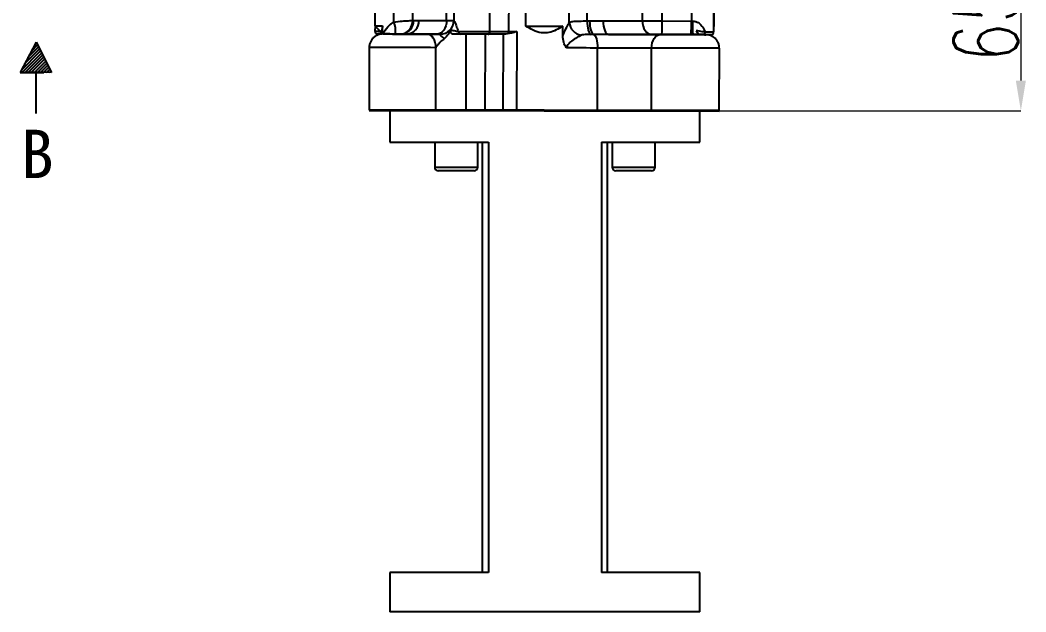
# Model space of a CAD drawing. Header units: millimetres. Extents: x 2312 to 3992, y 755 to 1943.
# Drawn here: x 2749.4 to 3082.8, y 1356.3 to 1552.4 of the extents above; entities that cross this region are included whole.
import ezdxf

# ---------------------------------------------------------------- set-up
doc = ezdxf.new("R2010")
doc.units = ezdxf.units.MM
doc.layers.add('layer 1', color=7, linetype='Continuous')
for name, color, linetype, lineweight in [('文字', 7, 'Continuous', 13), ('标注', 3, 'Continuous', 13), ('粗实线', 7, 'Continuous', 40)]:
    doc.layers.add(name, color=color, linetype=linetype, lineweight=lineweight)
doc.styles.add('SLDTEXTSTYLE1', font='txt.shx', dxfattribs={"width": 0.7, "bigfont": 'gbcbig.shx'})
doc.styles.add('STYLE1', font='txt.shx', dxfattribs={"width": 0.8, "height": 3, "bigfont": 'hzdx.shx'})
doc.dimstyles.new('SLDDIMSTYLE12$0', dxfattribs={"dimtxt": 12, "dimasz": 10, "dimexe": 0, "dimexo": 0.0625, "dimgap": 0.875, "dimtad": 1, "dimdec": 1, "dimlfac": 1.8, "dimrnd": 1e-09, "dimzin": 12, "dimdsep": 46, "dimtxsty": 'SLDTEXTSTYLE1', "dimcen": 0.09, "dimdle": 8.16, "dimclrd": 3, "dimclre": 3, "dimadec": 0, "dimazin": 3, "dimtfac": 1, "dimtdec": 1, "dimtofl": 0, "dimtmove": 0, "dimatfit": 3, "dimfxl": 0, "dimfrac": 2, "dimtolj": 1, "dimlwd": 5, "dimlwe": 5, "dimarcsym": 0})

# ---------------------------------------------------------------- blocks, each defined once
blk = doc.blocks.new('*D31')
at = {"layer": 'Defpoints', "color": 0, "transparency": 16777216}
for p in [(2980.03, 1580.49), (2981.18, 1522.33), (3081.16, 1522.33)]:
    blk.add_point(p, dxfattribs=at)
at = {"layer": '标注', "color": 3, "lineweight": 5, "transparency": 16777216}
blk.add_line((2980.1, 1580.49), (3081.16, 1580.49), dxfattribs=at)
at = {"layer": '标注', "color": 3, "linetype": 'Continuous', "lineweight": 5, "transparency": 16777216}
for p, q in [((3081.16, 1570.49), (3081.16, 1532.33)), ((2981.24, 1522.33), (3081.16, 1522.33))]:
    blk.add_line(p, q, dxfattribs=at)
at = {"layer": '标注', "color": 3, "transparency": 16777216}
for points in [[(3079.5, 1570.49), (3082.83, 1570.49), (3081.16, 1580.49)], [(3079.5, 1532.33), (3082.83, 1532.33), (3081.16, 1522.33)]]:
    blk.add_solid(points, dxfattribs=at)
at = {"layer": '标注', "color": 0, "transparency": 16777216, "insert": (3069.57, 1551.41), "char_height": 10, "attachment_point": 5, "rotation": 90, "style": 'SLDTEXTSTYLE1'}
blk.add_mtext('\\A1;{\\H2.14286x;65}', dxfattribs=at)

msp = doc.modelspace()

# ---------------------------------------------------------------- hatches: boundary and pattern name
at = {"layer": 'layer 1'}
h = msp.add_hatch(dxfattribs=at)
h.set_pattern_fill('ANSI31', color=256, scale=0.225)
h.set_pattern_definition([(45, (-4362.99944, 2744.63805), (-0.50513941, 0.50513941), [])])
h.paths.add_polyline_path([(2754.672, 1545.074), (2749.393, 1535.038), (2754.604, 1535.038), (2759.814, 1534.967)])

# ---------------------------------------------------------------- linework, layer by layer
at = {"color": 7, "linetype": 'Continuous', "lineweight": 25}
for p, q in [((2866.971, 1565.778), (2866.938, 1550.478)), ((2873.291, 1551.717), (2873.321, 1565.764)), ((2879.537, 1552.206), (2879.566, 1565.751)), ((2890.772, 1552.227), (2890.801, 1565.727)), ((2893.199, 1565.722), (2893.17, 1552.222)), ((2905.126, 1548.596), (2905.163, 1565.696)), ((2911.454, 1548.582), (2911.49, 1565.682)), ((2917.048, 1550.371), (2917.08, 1565.67)), ((2931.453, 1551.592), (2931.483, 1565.64)), ((2937.371, 1552.082), (2937.4, 1565.627)), ((2955.684, 1552.088), (2955.713, 1565.588)), ((2962.279, 1552.074), (2962.308, 1565.574)), ((2971.982, 1565.553), (2971.953, 1552.053)), ((2979.324, 1548.438), (2979.361, 1565.537)), ((2979.438, 1550.237), (2979.47, 1565.537)), ((2879.818, 1552.205), (2881.624, 1552.246)), ((2938.21, 1552.08), (2942.658, 1552.116)), ((2962.279, 1552.074), (2971.953, 1552.053)), ((2866.938, 1550.478), (2869.183, 1548.223)), ((2867.047, 1550.368), (2867.043, 1548.678)), ((2869.183, 1548.324), (2869.182, 1547.736)), ((2869.532, 1547.766), (2869.538, 1550.472)), ((2877.539, 1547.755), (2875.982, 1547.736)), ((2877.539, 1547.755), (2877.646, 1547.755)), ((2897.179, 1547.713), (2897.125, 1522.513)), ((2903.543, 1547.699), (2903.489, 1522.499)), ((2909.58, 1522.486), (2909.633, 1547.686)), ((2911.524, 1547.886), (2910.307, 1547.685)), ((2914.056, 1548.577), (2914, 1522.477)), ((2929.321, 1547.17), (2929.328, 1550.344)), ((2944.557, 1547.612), (2939.526, 1547.6)), ((2971.832, 1547.553), (2962.158, 1547.574)), ((2973.472, 1548.974), (2974.287, 1547.549)), ((2975.965, 1547.545), (2974.294, 1547.548)), ((2974.294, 1547.548), (2974.294, 1547.548)), ((2976.405, 1547.544), (2976.405, 1547.544)), ((2977.182, 1547.518), (2977.182, 1547.542)), ((2979.328, 1550.238), (2979.438, 1550.237)), ((2979.328, 1550.128), (2979.438, 1550.237)), ((2865.125, 1543.282), (2865.081, 1522.582)), ((2865.125, 1543.282), (2865.125, 1543.282)), ((2887.167, 1522.534), (2887.212, 1543.234)), ((2940.797, 1522.42), (2940.842, 1543.12)), ((2958.681, 1522.381), (2958.725, 1543.081)), ((2981.176, 1522.333), (2981.22, 1543.033)), ((2981.22, 1543.033), (2981.22, 1543.034)), ((2871.99, 1522.624), (2871.99, 1511.932)), ((2974.752, 1511.932), (2974.752, 1522.624)), ((2871.99, 1511.932), (2904.643, 1511.932)), ((2886.842, 1511.932), (2886.842, 1503.616)), ((2901.098, 1503.616), (2901.098, 1511.932)), ((2902.581, 1511.932), (2902.581, 1369.372)), ((2904.643, 1511.932), (2904.643, 1369.372)), ((2942.099, 1511.932), (2974.752, 1511.932)), ((2942.099, 1511.932), (2942.099, 1369.372)), ((2944.161, 1369.372), (2944.161, 1511.932)), ((2945.645, 1511.932), (2945.645, 1503.616)), ((2959.901, 1503.616), (2959.901, 1511.932)), ((2886.842, 1503.616), (2901.098, 1503.616)), ((2899.91, 1502.428), (2888.03, 1502.428)), ((2945.645, 1503.616), (2959.901, 1503.616)), ((2958.713, 1502.428), (2946.833, 1502.428)), ((2871.99, 1369.372), (2871.99, 1356.304)), ((2904.643, 1369.372), (2871.99, 1369.372)), ((2974.752, 1369.372), (2942.099, 1369.372)), ((2974.752, 1356.304), (2974.752, 1369.372)), ((2974.752, 1356.304), (2871.99, 1356.304))]:
    msp.add_line(p, q, dxfattribs=at)
at = {"color": 7, "linetype": 'Continuous', "lineweight": 25, "flags": 128}
for points in [[(2879.537, 1552.206), (2879.571, 1552.206), (2879.606, 1552.206), (2879.64, 1552.206), (2879.675, 1552.205), (2879.711, 1552.205), (2879.746, 1552.205), (2879.782, 1552.205), (2879.818, 1552.205)], [(2881.624, 1552.246), (2882.512, 1552.245), (2883.476, 1552.242), (2884.516, 1552.24), (2885.629, 1552.238), (2886.814, 1552.235), (2888.067, 1552.233), (2889.388, 1552.23), (2890.772, 1552.227)], [(2890.772, 1552.227), (2890.709, 1551.349), (2890.527, 1550.505), (2890.231, 1549.728), (2889.834, 1549.047), (2889.352, 1548.488), (2888.801, 1548.074), (2888.204, 1547.819), (2887.584, 1547.734)], [(2890.772, 1552.227), (2891.385, 1552.225), (2891.925, 1552.224), (2892.389, 1552.223), (2892.771, 1552.223), (2893.066, 1552.222), (2893.17, 1552.222)], [(2893.173, 1552.222), (2893.172, 1552.222), (2893.171, 1552.222), (2893.17, 1552.222), (2893.17, 1552.222), (2893.171, 1552.222), (2893.171, 1552.222), (2893.172, 1552.222), (2893.173, 1552.222)], [(2937.371, 1552.082), (2937.392, 1551.259), (2937.46, 1550.464), (2937.572, 1549.724), (2937.723, 1549.063), (2937.91, 1548.503), (2938.125, 1548.064), (2938.362, 1547.76), (2938.612, 1547.602)], [(2937.371, 1552.082), (2937.476, 1552.082), (2937.581, 1552.082), (2937.686, 1552.081), (2937.791, 1552.081), (2937.896, 1552.081), (2938.001, 1552.081), (2938.106, 1552.08), (2938.21, 1552.08)], [(2938.21, 1552.08), (2938.233, 1551.258), (2938.305, 1550.463), (2938.424, 1549.722), (2938.584, 1549.061), (2938.782, 1548.501), (2939.01, 1548.062), (2939.261, 1547.758), (2939.526, 1547.6)], [(2942.658, 1552.116), (2942.693, 1551.238), (2942.8, 1550.393), (2942.975, 1549.615), (2943.21, 1548.933), (2943.498, 1548.372), (2943.827, 1547.956), (2944.185, 1547.699), (2944.557, 1547.612)], [(2942.658, 1552.116), (2944.45, 1552.112), (2946.202, 1552.108), (2947.91, 1552.105), (2949.571, 1552.101), (2951.182, 1552.098), (2952.74, 1552.094), (2954.242, 1552.091), (2955.684, 1552.088)], [(2955.684, 1552.088), (2955.744, 1551.21), (2955.923, 1550.365), (2956.216, 1549.587), (2956.611, 1548.904), (2957.092, 1548.343), (2957.642, 1547.926), (2958.239, 1547.669), (2958.86, 1547.581)], [(2955.684, 1552.088), (2956.361, 1552.087), (2957.096, 1552.085), (2957.881, 1552.083), (2958.71, 1552.082), (2959.573, 1552.08), (2960.462, 1552.078), (2961.367, 1552.076), (2962.279, 1552.074)], [(2971.953, 1552.053), (2972, 1552.053), (2972.046, 1552.053), (2972.092, 1552.053), (2972.138, 1552.053), (2972.184, 1552.053), (2972.23, 1552.053), (2972.276, 1552.053), (2972.322, 1552.052)], [(2866.938, 1550.478), (2867.109, 1550.478), (2867.615, 1550.476), (2868.435, 1550.475), (2869.538, 1550.472)], [(2867.043, 1548.678), (2867.086, 1548.678), (2867.394, 1548.677), (2867.989, 1548.676), (2868.734, 1548.674)], [(2869.182, 1547.773), (2868.769, 1547.774), (2868.249, 1547.775), (2868.212, 1547.775)], [(2869.635, 1547.772), (2869.655, 1547.772), (2869.954, 1547.771), (2870.596, 1547.77), (2871.557, 1547.768), (2872.797, 1547.765), (2874.269, 1547.762), (2875.914, 1547.758), (2877.666, 1547.755), (2879.457, 1547.751), (2881.215, 1547.747), (2882.871, 1547.744), (2884.359, 1547.74)], [(2870.136, 1547.771), (2870.122, 1547.771), (2869.712, 1547.772), (2869.635, 1547.772)], [(2871.923, 1547.767), (2870.869, 1547.769), (2870.136, 1547.771)], [(2877.646, 1547.755), (2877.645, 1547.755), (2877.511, 1547.755), (2877.138, 1547.756), (2876.531, 1547.757), (2875.696, 1547.759), (2874.642, 1547.761), (2873.38, 1547.764), (2871.923, 1547.767)], [(2887.584, 1547.734), (2886.064, 1547.737), (2884.614, 1547.74), (2883.238, 1547.743), (2881.937, 1547.746), (2880.715, 1547.748), (2879.573, 1547.751), (2878.514, 1547.753), (2877.539, 1547.755)], [(2887.212, 1543.234), (2887.159, 1544.112), (2886.998, 1544.957), (2886.735, 1545.735), (2886.38, 1546.418), (2885.948, 1546.979), (2885.454, 1547.395), (2884.917, 1547.653), (2884.359, 1547.74)], [(2884.359, 1547.74), (2884.841, 1547.739), (2885.341, 1547.738), (2885.86, 1547.737), (2886.394, 1547.736), (2886.944, 1547.735), (2887.506, 1547.734), (2888.08, 1547.732), (2888.665, 1547.731)], [(2888.688, 1547.731), (2888.583, 1547.731), (2888.393, 1547.732), (2888.161, 1547.732), (2887.89, 1547.733), (2887.584, 1547.734)], [(2888.665, 1547.731), (2888.663, 1547.731), (2888.662, 1547.731), (2888.661, 1547.731), (2888.661, 1547.731), (2888.661, 1547.731), (2888.662, 1547.731), (2888.663, 1547.731), (2888.664, 1547.731)], [(2894.657, 1548.618), (2895.669, 1548.616), (2896.877, 1548.614), (2898.23, 1548.611), (2899.673, 1548.608), (2901.144, 1548.604), (2902.583, 1548.601), (2903.929, 1548.599), (2905.126, 1548.596)], [(2904.529, 1547.697), (2903.481, 1547.699), (2902.304, 1547.702), (2901.045, 1547.705), (2899.757, 1547.707), (2898.495, 1547.71), (2897.311, 1547.713), (2896.254, 1547.715), (2895.368, 1547.717)], [(2904.529, 1547.697), (2904.645, 1547.714), (2904.757, 1547.765), (2904.86, 1547.848), (2904.95, 1547.96), (2905.025, 1548.096), (2905.08, 1548.252), (2905.114, 1548.42), (2905.126, 1548.596)], [(2910.307, 1547.685), (2909.523, 1547.687), (2908.742, 1547.688), (2907.972, 1547.69), (2907.22, 1547.692), (2906.493, 1547.693), (2905.798, 1547.695), (2905.141, 1547.696), (2904.529, 1547.697)], [(2905.126, 1548.596), (2905.793, 1548.595), (2906.517, 1548.593), (2907.288, 1548.591), (2908.094, 1548.59), (2908.926, 1548.588), (2909.771, 1548.586), (2910.617, 1548.584), (2911.454, 1548.582)], [(2911.454, 1548.582), (2911.777, 1548.582), (2912.102, 1548.581), (2912.426, 1548.58), (2912.751, 1548.58), (2913.077, 1548.579), (2913.403, 1548.578), (2913.729, 1548.578), (2914.056, 1548.577)], [(2917.048, 1550.371), (2918.354, 1550.368), (2919.854, 1550.364), (2921.487, 1550.361), (2923.188, 1550.357), (2924.889, 1550.354), (2926.522, 1550.35), (2928.022, 1550.347), (2929.328, 1550.344)], [(2939.526, 1547.6), (2939.412, 1547.6), (2939.298, 1547.6), (2939.184, 1547.601), (2939.07, 1547.601), (2938.956, 1547.601), (2938.841, 1547.601), (2938.727, 1547.602), (2938.612, 1547.602)], [(2939.526, 1547.6), (2939.791, 1547.442), (2940.042, 1547.138), (2940.27, 1546.699), (2940.468, 1546.139), (2940.628, 1545.478), (2940.747, 1544.737), (2940.819, 1543.942), (2940.842, 1543.12)], [(2944.557, 1547.612), (2946.878, 1547.607), (2949.198, 1547.602), (2951.491, 1547.597), (2953.734, 1547.592), (2955.902, 1547.587), (2957.972, 1547.583), (2959.923, 1547.579), (2961.733, 1547.575)], [(2958.86, 1547.581), (2957.276, 1547.585), (2955.627, 1547.588), (2953.916, 1547.592), (2952.147, 1547.596), (2950.324, 1547.599), (2948.448, 1547.603), (2946.525, 1547.608), (2944.557, 1547.612)], [(2958.725, 1543.081), (2958.784, 1543.959), (2958.957, 1544.803), (2959.236, 1545.58), (2959.61, 1546.261), (2960.065, 1546.82), (2960.585, 1547.235), (2961.148, 1547.49), (2961.733, 1547.575)], [(2962.158, 1547.574), (2961.702, 1547.575), (2961.249, 1547.576), (2960.805, 1547.577), (2960.373, 1547.578), (2959.959, 1547.579), (2959.566, 1547.58), (2959.199, 1547.58), (2958.86, 1547.581)], [(2961.733, 1547.575), (2963.18, 1547.572), (2964.808, 1547.568), (2966.551, 1547.565), (2968.341, 1547.561), (2970.106, 1547.557), (2971.778, 1547.553), (2973.289, 1547.55), (2974.58, 1547.548), (2975.6, 1547.545), (2976.309, 1547.544), (2976.677, 1547.543), (2976.729, 1547.543)], [(2972.431, 1547.552), (2972.356, 1547.552), (2972.281, 1547.553), (2972.206, 1547.553), (2972.131, 1547.553), (2972.057, 1547.553), (2971.982, 1547.553), (2971.907, 1547.553), (2971.832, 1547.553)], [(2974.674, 1547.547), (2974.298, 1547.548), (2973.947, 1547.549), (2973.623, 1547.55), (2973.327, 1547.55), (2973.058, 1547.551), (2972.819, 1547.551), (2972.61, 1547.552), (2972.431, 1547.552)], [(2976.273, 1547.544), (2975.67, 1547.545), (2974.674, 1547.547)], [(2975.965, 1547.545), (2976.072, 1547.562), (2976.175, 1547.613), (2976.271, 1547.696), (2976.354, 1547.807), (2976.423, 1547.944), (2976.474, 1548.099), (2976.505, 1548.268), (2976.516, 1548.443)], [(2978.405, 1547.539), (2978.394, 1547.54), (2978.14, 1547.54), (2977.635, 1547.541), (2976.9, 1547.543), (2975.965, 1547.545)], [(2976.729, 1547.543), (2976.692, 1547.543), (2976.352, 1547.544), (2976.273, 1547.544)], [(2976.516, 1548.443), (2977.584, 1548.441), (2978.424, 1548.439), (2979.002, 1548.438), (2979.291, 1548.438), (2979.324, 1548.438)], [(2887.212, 1543.234), (2885.473, 1543.238), (2883.566, 1543.242), (2881.536, 1543.246), (2879.435, 1543.251), (2877.313, 1543.255), (2875.224, 1543.26), (2873.219, 1543.264), (2871.348, 1543.268), (2869.656, 1543.272), (2868.186, 1543.275), (2866.973, 1543.278), (2866.049, 1543.28), (2865.435, 1543.281), (2865.147, 1543.281), (2865.125, 1543.282)], [(2940.842, 1543.12), (2939.596, 1543.122), (2938.34, 1543.125), (2937.075, 1543.128), (2935.802, 1543.13), (2934.521, 1543.133), (2933.234, 1543.136), (2931.941, 1543.139), (2930.643, 1543.141)], [(2958.725, 1543.081), (2956.842, 1543.085), (2954.78, 1543.09), (2952.577, 1543.095), (2950.271, 1543.099), (2947.903, 1543.105), (2945.514, 1543.11), (2943.146, 1543.115), (2940.842, 1543.12)], [(2981.22, 1543.033), (2981.156, 1543.033), (2980.785, 1543.034), (2980.09, 1543.036), (2979.091, 1543.038), (2977.81, 1543.041), (2976.28, 1543.044), (2974.538, 1543.048), (2972.629, 1543.052), (2970.597, 1543.056), (2968.495, 1543.06), (2966.374, 1543.065), (2964.286, 1543.069), (2962.282, 1543.074), (2960.413, 1543.078), (2958.725, 1543.081)]]:
    msp.add_lwpolyline(points, dxfattribs=at)
at = {"color": 7, "linetype": 'Continuous', "lineweight": 25}
for centre, radius, start, end in [((2866.334, 1548.818), 7.536, 351.95332, 22.62063), ((2875.108, 1552.125), 4.429, 279.65709, 1.04271), ((2875.398, 1552.114), 4.421, 279.87737, 1.18725), ((2877.325, 1552.053), 4.303, 272.85392, 2.57258), ((2888.673, 1552.23), 4.499, 269.88632, 359.88633), ((2888.674, 1552.23), 4.499, 269.88745, 359.88744), ((2936.198, 1552.062), 4.768, 185.65517, 260.63287), ((2916.853, 1551.047), 45.438, 355.6169, 1.29537), ((2926.527, 1551.026), 45.438, 355.6169, 1.29537), ((3015.14, 1550.837), 42.836, 178.37363, 184.39756), ((2869.794, 1548.613), 0.946, 183.37387, 229.71634), ((2895.476, 1548.533), 0.823, 174.04025, 262.50401), ((2914.373, 1548.525), 2.92, 178.86815, 192.63218), ((2888.03, 1503.616), 1.188, 180, 270), ((2899.91, 1503.616), 1.188, 270, 0), ((2946.833, 1503.616), 1.188, 180, 270), ((2958.713, 1503.616), 1.188, 270, 0)]:
    msp.add_arc(centre, radius, start, end, dxfattribs=at)
for points, knots in [([(2869.734, 1547.772), (2869.737, 1547.778), (2870.108, 1548.645), (2870.868, 1549.776), (2872.149, 1551.042), (2872.906, 1551.489), (2873.291, 1551.717)], [0, 0, 0, 0, 0.0037125, 0.5254874, 0.7588951, 1, 1, 1, 1]), ([(2873.291, 1551.717), (2874.225, 1551.843), (2876.087, 1552.095), (2878.334, 1552.191), (2879.136, 1552.201), (2879.537, 1552.206)], [0, 0, 0, 0, 0.3348544, 0.6670485, 1, 1, 1, 1]), ([(2893.173, 1552.222), (2893.2, 1552.188), (2893.236, 1552.142), (2893.448, 1551.745), (2893.834, 1550.921), (2894.305, 1549.699), (2894.576, 1548.866), (2894.657, 1548.618)], [0, 0, 0, 0, 0.1864613, 0.252905, 0.5305695, 0.8601425, 1, 1, 1, 1]), ([(2929.321, 1547.17), (2929.387, 1547.335), (2929.795, 1548.365), (2930.434, 1549.65), (2931.094, 1550.915), (2931.332, 1551.364), (2931.453, 1551.592)], [0, 0, 0, 0, 0.0907029, 0.56691928, 0.77994707, 1, 1, 1, 1]), ([(2931.453, 1551.592), (2931.803, 1551.72), (2932.501, 1551.974), (2934.626, 1552.071), (2936.455, 1552.078), (2937.371, 1552.082)], [0, 0, 0, 0, 0.3348544, 0.6670485, 1, 1, 1, 1]), ([(2972.322, 1552.052), (2972.7, 1552.018), (2973.214, 1551.971), (2974.194, 1551.572), (2975.253, 1550.748), (2976.042, 1549.524), (2976.407, 1548.692), (2976.516, 1548.443)], [0, 0, 0, 0, 0.1864613, 0.252905, 0.5305695, 0.8601425, 1, 1, 1, 1]), ([(2870.166, 1547.771), (2870.103, 1547.771), (2869.838, 1547.771), (2869.688, 1547.772), (2869.64, 1547.772), (2869.632, 1547.772), (2869.629, 1547.772), (2869.622, 1547.772), (2869.612, 1547.772), (2869.364, 1547.771), (2868.843, 1547.726), (2868.05, 1547.517), (2867.217, 1547.114), (2866.464, 1546.525), (2865.828, 1545.755), (2865.377, 1544.855), (2865.134, 1543.998), (2865.151, 1543.463), (2865.157, 1543.282)], [0, 0, 0, 0, 0.04956075, 0.20875247, 0.28845775, 0.29525465, 0.29799929, 0.29893768, 0.29976052, 0.30164169, 0.37256992, 0.4558278, 0.54467598, 0.64721381, 0.73882646, 0.84054918, 0.94607321, 1, 1, 1, 1]), ([(2867.053, 1548.691), (2867.05, 1548.67), (2867.029, 1548.542), (2867.102, 1548.326), (2867.238, 1548.099), (2867.401, 1547.949), (2867.558, 1547.857), (2867.697, 1547.807), (2867.805, 1547.785), (2867.879, 1547.778), (2867.917, 1547.776), (2867.933, 1547.776), (2867.937, 1547.776), (2867.938, 1547.776), (2867.939, 1547.776), (2867.94, 1547.776), (2867.942, 1547.776), (2867.948, 1547.776), (2867.992, 1547.776), (2868.189, 1547.775), (2868.244, 1547.775)], [0, 0, 0, 0, 0.0195391, 0.1189025, 0.1974653, 0.2633261, 0.3187523, 0.3637975, 0.3978057, 0.4201553, 0.4315224, 0.4336675, 0.434625, 0.4353526, 0.4363768, 0.4383587, 0.443984, 0.4742966, 0.8522519, 1, 1, 1, 1]), ([(2869.538, 1550.472), (2869.465, 1550.048), (2869.315, 1549.187), (2869.194, 1548.305), (2869.196, 1548.319), (2869.197, 1548.324)], [0, 0, 0, 0, 0.3786935, 0.7673104, 1, 1, 1, 1]), ([(2890.049, 1546.242), (2890.023, 1546.26), (2889.751, 1546.454), (2889.378, 1546.749), (2888.939, 1547.155), (2888.712, 1547.411), (2888.568, 1547.639), (2888.575, 1547.724), (2888.65, 1547.73), (2888.665, 1547.731)], [0, 0, 0, 0, 0.0250109, 0.2621406, 0.3828167, 0.5922695, 0.6856924, 0.9355996, 1, 1, 1, 1]), ([(2892.284, 1549.147), (2892.001, 1548.655), (2891.36, 1547.541), (2890.519, 1546.707), (2890.049, 1546.242)], [0, 0, 0, 0, 0.4418885, 1, 1, 1, 1]), ([(2892.839, 1547.722), (2892.759, 1547.733), (2892.6, 1547.754), (2892.39, 1547.918), (2892.236, 1548.159), (2892.155, 1548.45), (2892.151, 1548.753), (2892.206, 1548.99), (2892.265, 1549.11), (2892.284, 1549.147)], [0, 0, 0, 0, 0.1624342, 0.3250882, 0.4823498, 0.6345023, 0.783571, 0.9315083, 1, 1, 1, 1]), ([(2892.284, 1549.147), (2892.494, 1549.087), (2893.11, 1548.912), (2894.062, 1548.728), (2894.603, 1548.628), (2894.657, 1548.618)], [0, 0, 0, 0, 0.3192164, 0.9317936, 1, 1, 1, 1]), ([(2895.368, 1547.717), (2894.741, 1547.718), (2893.827, 1547.72), (2893.074, 1547.722), (2892.839, 1547.722)], [0, 0, 0, 0, 0.6875557, 1, 1, 1, 1]), ([(2914.056, 1548.577), (2914.049, 1548.575), (2913.749, 1548.488), (2912.882, 1548.23), (2912.064, 1548.023), (2911.524, 1547.886)], [0, 0, 0, 0, 0.0071426, 0.3443538, 1, 1, 1, 1]), ([(2929.328, 1550.344), (2928.603, 1549.905), (2927.158, 1549.03), (2924.768, 1548.143), (2922.07, 1548.022), (2919.445, 1548.917), (2917.832, 1549.895), (2917.048, 1550.371)], [0, 0, 0, 0, 0.1924651, 0.3836202, 0.5713685, 0.7916021, 1, 1, 1, 1]), ([(2930.643, 1543.141), (2930.64, 1543.144), (2930.518, 1543.274), (2930.085, 1543.804), (2929.453, 1545.134), (2929.371, 1546.407), (2929.321, 1547.17)], [0, 0, 0, 0, 0.0029393, 0.1235692, 0.4750081, 1, 1, 1, 1]), ([(2935.422, 1547.357), (2934.941, 1547.116), (2933.972, 1546.629), (2932.395, 1545.609), (2931.297, 1544.649), (2930.841, 1543.954), (2930.674, 1543.523), (2930.654, 1543.277), (2930.643, 1543.141)], [0, 0, 0, 0, 0.3087977, 0.6229475, 0.8229957, 0.9066858, 0.9483612, 1, 1, 1, 1]), ([(2938.612, 1547.602), (2938.158, 1547.599), (2937.295, 1547.594), (2936.168, 1547.563), (2935.655, 1547.422), (2935.422, 1547.357)], [0, 0, 0, 0, 0.3771492, 0.7170573, 1, 1, 1, 1]), ([(2973.472, 1548.974), (2973.826, 1548.914), (2974.861, 1548.737), (2975.752, 1548.554), (2976.447, 1548.454), (2976.516, 1548.443)], [0, 0, 0, 0, 0.3192164, 0.9317936, 1, 1, 1, 1]), ([(2981.194, 1543.04), (2981.187, 1543.342), (2981.173, 1543.988), (2980.854, 1544.9), (2980.382, 1545.709), (2979.814, 1546.343), (2979.209, 1546.815), (2978.609, 1547.144), (2978.054, 1547.352), (2977.577, 1547.468), (2977.205, 1547.521), (2976.95, 1547.538), (2976.814, 1547.542), (2976.757, 1547.543), (2976.744, 1547.543), (2976.74, 1547.543), (2976.737, 1547.543), (2976.734, 1547.543), (2976.73, 1547.543), (2976.724, 1547.543), (2976.638, 1547.543), (2976.494, 1547.543), (2976.275, 1547.544), (2976.268, 1547.544)], [0, 0, 0, 0, 0.0909897, 0.1947061, 0.2882702, 0.3734623, 0.4507165, 0.5197848, 0.5798976, 0.6298414, 0.6681415, 0.6936481, 0.7068287, 0.7097624, 0.7106545, 0.7112938, 0.7120663, 0.7134103, 0.7167092, 0.7304951, 0.8318425, 0.9942628, 1, 1, 1, 1]), ([(2978.4, 1547.539), (2978.404, 1547.539), (2978.422, 1547.539), (2978.421, 1547.539), (2978.424, 1547.539), (2978.425, 1547.539), (2978.427, 1547.539), (2978.429, 1547.539), (2978.439, 1547.54), (2978.493, 1547.541), (2978.632, 1547.556), (2978.872, 1547.638), (2979.127, 1547.843), (2979.297, 1548.13), (2979.31, 1548.336), (2979.315, 1548.424)], [0, 0, 0, 0, 0.0537453, 0.2343123, 0.246057, 0.2492365, 0.2509701, 0.2525386, 0.2550468, 0.2668115, 0.339892, 0.4814676, 0.6697516, 0.8586996, 1, 1, 1, 1]), ([(2890.049, 1546.242), (2889.847, 1546.08), (2889.33, 1545.667), (2888.663, 1545.033), (2888.093, 1544.446), (2887.75, 1544.071), (2887.52, 1543.804), (2887.357, 1543.594), (2887.254, 1543.427), (2887.215, 1543.304), (2887.213, 1543.252), (2887.212, 1543.234)], [0, 0, 0, 0, 0.1938065, 0.4949327, 0.6705234, 0.7834793, 0.8582916, 0.9200675, 0.9685591, 0.9894664, 1, 1, 1, 1])]:
    msp.add_open_spline(points, degree=3, knots=knots, dxfattribs=at)
at = {"layer": 'layer 1'}
for p, q in [((2754.672, 1545.074), (2749.393, 1535.038)), ((2754.672, 1545.074), (2759.814, 1534.967)), ((2749.393, 1535.038), (2757.252, 1535.038)), ((2759.814, 1534.967), (2751.956, 1535.074)), ((2754.604, 1535.038), (2754.604, 1521.443))]:
    msp.add_line(p, q, dxfattribs=at)
at = {"layer": '粗实线', "linetype": 'ByBlock'}
msp.add_line((2865.081, 1522.582), (2981.176, 1522.333), dxfattribs=at)

# ---------------------------------------------------------------- texts
at = {"layer": '文字', "insert": (2755.063, 1508.043), "char_height": 16, "width": 240, "attachment_point": 5, "style": 'STYLE1'}
msp.add_mtext('\\pt176;{\\fSimSun|b0|i0|c134|p2;\\W1;B}', dxfattribs=at)

# ---------------------------------------------------------------- dimensions: what is measured, and where the dimension line sits
at = {"layer": '标注'}
dim = msp.add_linear_dim(base=(3081.164, 1522.333), p1=(2980.034, 1580.495), p2=(2981.176, 1522.333), angle=90, text='{\\H2.14286x;65}', dimstyle='SLDDIMSTYLE12$0', override={"dimtxt": 10, "dimtdec": 3, "dimtzin": 0}, dxfattribs=at)
dim.commit()
dim.dimension.update_dxf_attribs({"geometry": '*D31', "text_midpoint": (3069.575, 1551.414)})

doc.saveas('drawing.dxf')
